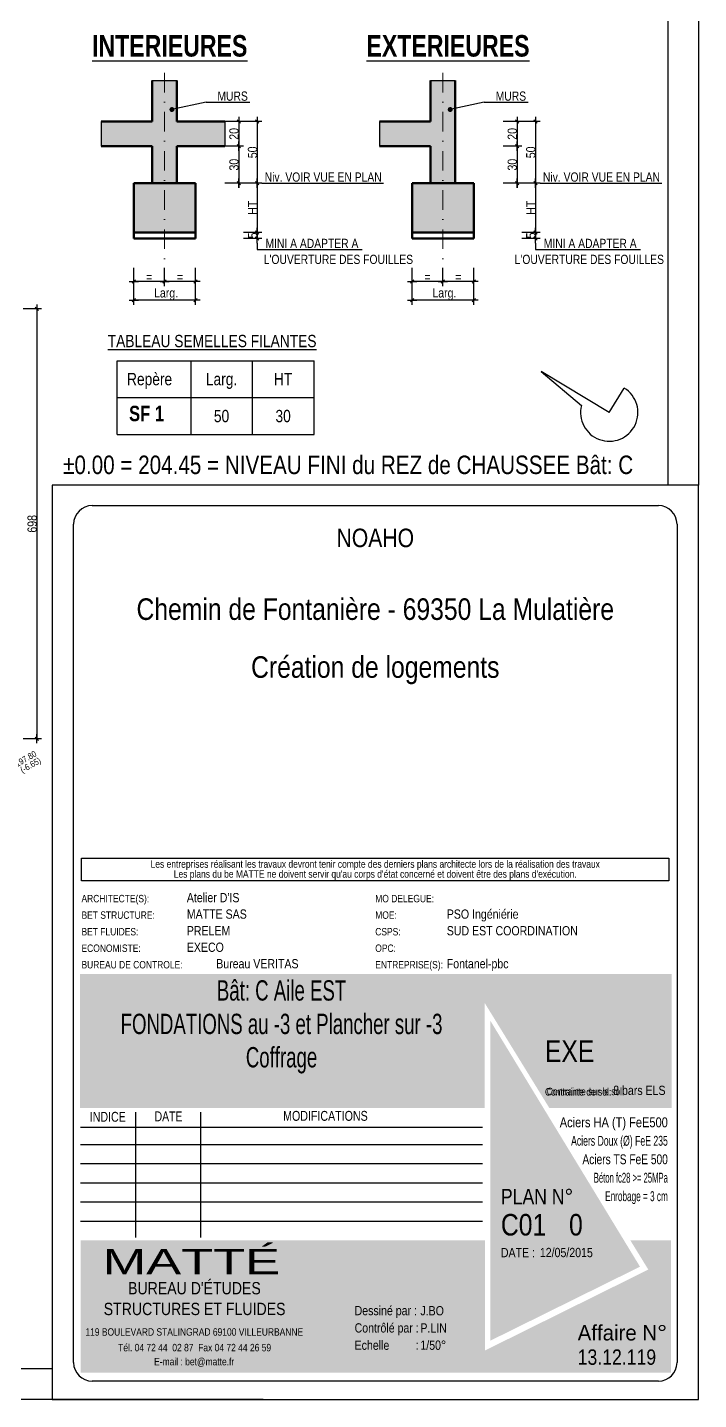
# Model space of a CAD drawing. Header units: centimetres. Extents: x 16433 to 114398, y -50094 to -12305.
# Drawn here: x 57108 to 58198, y -38073 to -35845 of the extents above; entities that cross this region are included whole.
import ezdxf
from ezdxf.enums import TextEntityAlignment as Align

# ---------------------------------------------------------------- set-up
doc = ezdxf.new("R2010")
doc.units = ezdxf.units.CM
doc.header["$LTSCALE"] = 0.5
doc.linetypes.add('TIRETPT2', pattern=[12.7, 6.35, -3.175, 0, -3.175])
doc.linetypes.add('TIRETPTX2', pattern=[50.8, 25.4, -12.7, 0, -12.7])
doc.layers.get('0').update_dxf_attribs({"linetype": 'CONTINUOUS'})
doc.layers.get('DEFPOINTS').update_dxf_attribs({"linetype": 'CONTINUOUS'})
for name, color, linetype in [('01-cartouche', 7, 'CONTINUOUS'), ('01-cartouche-cage A', 7, 'CONTINUOUS'), ('01_cote_gen', 4, 'CONTINUOUS'), ('01_poch_murs', 253, 'CONTINUOUS'), ('01_poch_poteaux', 250, 'CONTINUOUS'), ('01_texte', 230, 'CONTINUOUS'), ('AA_COTES', 2, 'CONTINUOUS')]:
    doc.layers.add(name, color=color, linetype=linetype)
doc.layers.add('01_murs_coup', color=5, linetype='CONTINUOUS', lineweight=60)
doc.layers.add('01_tram_axes', color=2, linetype='TIRETPTX2', lineweight=9)
doc.styles.add('cartouche', font='ARIALN.TTF', dxfattribs={"width": 0.01})
doc.styles.add('impact', font='impact.ttf')
doc.styles.add('MATTE_TXT', font='arial.ttf')
doc.styles.add('STYLE2', font='ARIALN.TTF')
doc.styles.add('stylemattecart', font='ARIALN.TTF')
doc.dimstyles.new('JB25', dxfattribs={"dimscale": 0.1, "dimtxt": 150, "dimasz": 15, "dimexe": 0.1, "dimexo": 0.1, "dimgap": 0.09, "dimtad": 1, "dimdec": 1, "dimlfac": 0.5, "dimdsep": 46, "dimtxsty": 'STYLE2', "dimblk1": 'BOND_G', "dimblk2": 'BOND_D', "dimsah": 1, "dimcen": 1.5, "dimdle": 0.01, "dimse1": 1, "dimse2": 1, "dimclrd": 4, "dimclre": 2, "dimclrt": 6, "dimazin": 2, "dimtfac": 2.333333, "dimtdec": 1, "dimtix": 1, "dimtmove": 2, "dimatfit": 3, "dimldrblk": 'BOND_G', "dimfxl": 1, "dimtolj": 1, "dimtzin": 0, "dimarcsym": 0})
doc.dimstyles.new('JB50', dxfattribs={"dimscale": 0.1, "dimtxt": 150, "dimasz": 15, "dimexe": 0.1, "dimexo": 0.1, "dimgap": 0.09, "dimtad": 1, "dimdec": 1, "dimdsep": 46, "dimtxsty": 'STYLE2', "dimblk1": 'BOND_G', "dimblk2": 'BOND_D', "dimsah": 1, "dimcen": 1.5, "dimdle": 0.01, "dimse1": 1, "dimse2": 1, "dimclrd": 4, "dimclre": 2, "dimclrt": 6, "dimazin": 2, "dimtfac": 2.333333, "dimtdec": 1, "dimtix": 1, "dimtmove": 2, "dimatfit": 3, "dimldrblk": 'BOND_G', "dimfxl": 1, "dimtolj": 1, "dimtzin": 0, "dimarcsym": 0})

# ---------------------------------------------------------------- blocks, each defined once
blk = doc.blocks.new('cartstruc')
at = {"layer": '01-cartouche-cage A', "linetype": 'Continuous'}
h = blk.add_hatch(color=9, dxfattribs=at)
h.dxf.hatch_style = 2
h.paths.add_polyline_path([(-43.6, 691.3), (-1004.8, 691.3), (-1004.8, 473.8), (-347.3, 473.8), (-347.3, 644.1), (-242.5, 473.8), (-43.6, 473.8)])
h.paths.add_polyline_path([(-951, 670.1), (-407.9, 670.1), (-407.9, 498.5), (-951, 498.5)], flags=24)
h.paths.add_polyline_path([(-223.9, 590.8), (-105, 590.8), (-105, 608.8), (-223.9, 608.8)], flags=24)
h.paths.add_polyline_path([(-224.7, 609.7), (-105.7, 609.7), (-105.7, 627.7), (-224.7, 627.7)], flags=24)
h.paths.add_polyline_path([(-226.3, 624.9), (-64.8, 624.9), (-64.8, 652.4), (-226.3, 652.4)], flags=24)
h.paths.add_polyline_path([(-226.3, 646.9), (-85, 646.9), (-85, 674.3), (-226.3, 674.3)], flags=24)
h = blk.add_hatch(color=1, dxfattribs=at)
h.dxf.hatch_style = 2
h.paths.add_polyline_path([(-338.4, 615.7), (-338.4, 95.5), (-95.1, 215.8)])
h.paths.add_polyline_path([(-318.9, 264.4), (-190.8, 265.4), (-191.1, 303.5), (-319.2, 302.5)], flags=24)
h.paths.add_polyline_path([(-326.5, 202.5), (-70.2, 203.9), (-70.5, 265.1), (-326.9, 263.8)], flags=9)
h = blk.add_hatch(color=8, dxfattribs=at)
h.dxf.hatch_style = 2
h.paths.add_polyline_path([(-45, 258.5), (-110.7, 258.5), (-81.6, 211.1), (-347.1, 79.6), (-347.1, 258.5), (-1003.4, 258.5), (-1003.4, 43.7), (-45, 43.7)])
h.paths.add_polyline_path([(-202.1, 89.1), (-60, 89.1), (-60, 127.9), (-202.1, 127.9)], flags=24)
h.paths.add_polyline_path([(-999.3, 201), (-637.8, 201), (-637.8, 47), (-999.3, 47)], flags=24)
h.paths.add_polyline_path([(-978.3, 193.3), (-435, 193.3), (-435, 254.8), (-978.3, 254.8)], flags=24)
h.paths.add_polyline_path([(-559.9, 135.5), (-504.8, 135.5), (-504.8, 166.4), (-559.9, 166.4)], flags=24)
h.paths.add_polyline_path([(-203.2, 50.3), (-56.6, 50.3), (-56.6, 88.6), (-203.2, 88.6)], flags=24)
h.paths.add_polyline_path([(-457.1, 55), (-402.4, 55), (-402.4, 85.9), (-457.1, 85.9)], flags=24)
h.paths.add_polyline_path([(-458.8, 92.7), (-404.1, 92.7), (-404.1, 123.6), (-458.8, 123.6)], flags=24)
h.paths.add_polyline_path([(-557.8, 55.3), (-498.9, 55.3), (-498.9, 86.2), (-557.8, 86.2)], flags=24)
h.paths.add_polyline_path([(-550.6, 93.7), (-498.3, 93.7), (-498.3, 124.6), (-550.6, 124.6)], flags=24)
h.paths.add_polyline_path([(-459.9, 172.5), (-408.3, 172.5), (-408.3, 203.4), (-459.9, 203.4)], flags=24)
h.paths.add_polyline_path([(-547.6, 175), (-500.7, 175), (-500.7, 205.9), (-547.6, 205.9)], flags=24)
h.paths.add_polyline_path([(-562.3, 213.8), (-499.3, 213.8), (-499.3, 244.7), (-562.3, 244.7)], flags=8)
h.paths.add_polyline_path([(-458.6, 213), (-411.3, 213), (-411.3, 243.9), (-458.6, 243.9)], flags=24)
h.paths.add_polyline_path([(-457.7, 133.4), (-405.4, 133.4), (-405.4, 164.4), (-457.7, 164.4)], flags=24)
for p, q in [((0, 1485), (-1050, 1485)), ((-1050, 1485), (-1050, 0)), ((0, 0), (0, 1485)), ((-1050, 0), (0, 0))]:
    blk.add_line(p, q, dxfattribs=at)
at = {"layer": '01-cartouche-cage A', "color": 7, "linetype": 'Continuous'}
for p, q in [((-985, 1452), (-65, 1452)), ((-1015, 60), (-1015, 1422)), ((-35, 1422), (-35, 292.1)), ((-35, 292.1), (-35, 60)), ((-65, 30), (-985, 30))]:
    blk.add_line(p, q, dxfattribs=at)
at = {"layer": '01-cartouche-cage A', "color": 7}
for p, q in [((-1002.2, 879.3), (-48.1, 879.3)), ((-1002.2, 842.3), (-1002.2, 879.3)), ((-48.1, 879.3), (-48.1, 842.3)), ((-48.1, 842.3), (-1002.2, 842.3))]:
    blk.add_line(p, q, dxfattribs=at)
at = {"layer": '01-cartouche-cage A', "color": 8}
for p, q in [((-914.7, 466.6), (-914.7, 263.2)), ((-809.1, 466.6), (-809.1, 263.2)), ((-1003.6, 442.3), (-351, 442.3)), ((-1003.6, 414.4), (-351, 414.4)), ((-1003.6, 383.3), (-351, 383.3)), ((-1003.6, 352.2), (-351, 352.2)), ((-1003.6, 321.1), (-351, 321.1)), ((-1003.6, 290), (-351, 290))]:
    blk.add_line(p, q, dxfattribs=at)
at = {"layer": '01-cartouche-cage A', "color": 7, "linetype": 'Continuous'}
for centre, start, end in [((-985, 1422), 90, 180), ((-65, 1422), 0, 90), ((-985, 60), 180, 270), ((-65, 60), 270, 0)]:
    blk.add_arc(centre, 30, start, end, dxfattribs=at)
at = {"layer": '01-cartouche-cage A', "color": 7, "style": 'stylemattecart'}
for s, p in [('Les entreprises réalisant les travaux devront tenir compte des derniers plans architecte lors de la réalisation des travaux', (-525.1, 869.8)), ("Les plans du be MATTE ne doivent servir qu'au corps d'état concerné et doivent être des plans d'exécution.", (-525.1, 853.7))]:
    blk.add_text(s, height=12, dxfattribs=at).set_placement(p, align=Align.MIDDLE_CENTER)
at = {"layer": '01-cartouche-cage A', "color": 8, "style": 'cartouche'}
for s, p in [('ARCHITECTE(S):', (-1002.2, 807.7)), ('MO DELEGUE:', (-525.1, 807.7)), ('BET STRUCTURE:', (-1002.2, 780.9)), ('MOE:', (-525.1, 780.9)), ('BET FLUIDES:', (-1002.2, 753.9)), ('CSPS:', (-525.1, 753.9)), ('ECONOMISTE:', (-1002.2, 727.1)), ('OPC:', (-525.1, 727.1)), ('BUREAU DE CONTROLE:', (-1002.2, 700.3)), ('ENTREPRISE(S):', (-525.1, 700.3))]:
    blk.add_text(s, height=12, dxfattribs=at).set_placement(p)
at = {"layer": '01-cartouche-cage A', "color": 7, "style": 'stylemattecart'}
for s, height, p in [('Contrainte de sol:', 12, (-249.5, 493.8)), ('Contrainte sur le sol:', 12, (-246.5, 494.4)), ('Dessiné par :', 15, (-558.6, 137)), ('119 BOULEVARD STALINGRAD 69100 VILLEURBANNE', 12, (-995.8, 103.8)), ('Contrôlé par :', 15, (-558.6, 108.9)), ('Tél. 04 72 44  02 87  Fax 04 72 44 26 59', 12, (-942.6, 78.4)), ('Echelle         :', 15, (-558.6, 80.8)), ('E-mail : bet@matte.fr', 12, (-884.2, 55.6))]:
    blk.add_text(s, height=height, dxfattribs=at).set_placement(p)
for s, height, width, p, p2 in [('MODIFICATIONS', 16, 0.943218, (-674.7, 452.8), (-537.3, 452.8)), ('INDICE', 16, 0.941138, (-988.7, 451.3), (-930.3, 451.3)), ('DATE', 16, 0.922192, (-883.4, 452), (-838.3, 452)), ('Aciers HA (T) FeE500', 16, 0.978863, (-225.4, 442.3), (-49.9, 442.3)), ('Aciers Doux (Ø) FeE 235', 16, 0.76709, (-207, 412.3), (-49.9, 412.3)), ('Aciers TS FeE 500', 16, 0.901377, (-188.6, 382.3), (-49.9, 382.3)), ('Béton fc28 >= 25MPa', 16, 0.678142, (-170.1, 352.3), (-49.9, 352.3)), ('Enrobage = 3 cm', 16, 0.726904, (-151.7, 322.3), (-49.9, 322.3)), ('Affaire N°', 25, 1.15762, (-196.3, 96), (-51.1, 96))]:
    blk.add_text(s, height=height, dxfattribs=dict(at, width=width)).set_placement(p, p2, align=Align.FIT)
at = {"layer": '01-cartouche-cage A', "color": 255, "style": 'stylemattecart'}
for s, height, p in [('PLAN N°', 25, (-321, 317.2)), ('DATE :', 15, (-321, 231.2)), ("BUREAU D'ÉTUDES", 20, (-926.6, 170.9)), ('STRUCTURES ET FLUIDES', 20, (-966.1, 137.2))]:
    blk.add_text(s, height=height, dxfattribs=at).set_placement(p)
at = {"layer": '01-cartouche-cage A', "color": 255, "style": 'stylemattecart', "width": 1.812358}
blk.add_text('MATTÉ', height=41, dxfattribs=at).set_placement((-968, 203.6), (-679.6, 203.6), align=Align.FIT)
at = {"layer": '01-cartouche-cage A', "color": 7, "style": 'stylemattecart'}
for tag, height, p in [('NOMCLIENT', 30, (-525, 1399.6)), ('ADRESSE1CLIENT', 25, (-525, 1326.7)), ('ADRESSE2CLIENT', 25, (-525, 1283.9)), ('NOMAFFAIRE1', 45, (-525.1, 1189.8)), ('NOMAFFAIRE2', 45, (-525.1, 1110.4)), ('NOMAFFAIRE3', 45, (-525.1, 1031.7)), ('ADRESSE1AFFAIRE', 20, (-525.1, 943.3)), ('ADRESSE2AFFAIRE', 20, (-525.1, 909.2)), ('INDICE-A', 15, (-959.1, 428.4)), ('DATE-A', 15, (-861.9, 428.4)), ('INDICE-B', 15, (-959.1, 400.5)), ('DATE-B', 15, (-861.9, 400.5)), ('INDICE-C', 15, (-959.1, 369.4)), ('DATE-C', 15, (-861.9, 369.4)), ('INDICE-D', 15, (-959.1, 338.3)), ('DATE-D', 15, (-861.9, 338.3)), ('INDICE-E', 15, (-959.1, 307.2)), ('DATE-E', 15, (-861.9, 307.2)), ('INDICE-F', 15, (-959.1, 276.1)), ('DATE-F', 15, (-861.9, 276.1))]:
    blk.add_attdef(tag, text='', height=height, dxfattribs=at).set_placement(p, align=Align.MIDDLE_CENTER)
for tag, height, p in [('NOMARCHI', 15, (-831.1, 803.3)), ('MODEL', 15, (-408.9, 803.3)), ('BETSTRUCTURE', 15, (-831.1, 776.5)), ('MOE', 15, (-408.9, 776.5)), ('BETFLUIDES', 15, (-831.1, 749.5)), ('CSPS', 15, (-408.9, 749.5)), ('ECONOMISTE', 15, (-831.1, 722.7)), ('OPC', 15, (-408.9, 722.7)), ('BDC', 15, (-831.1, 695.9)), ('NOMENTREPRISE', 15, (-408.9, 695.9)), ('NUMBAT', 27, (-249.5, 614.7)), ('PHASE', 35, (-249.5, 537.9)), ('CONT-SOL', 12, (-138.6, 490.2)), ('NOMDESS', 15, (-451.8, 132.3)), ('NOMING', 15, (-451.8, 104.3)), ('ECH', 15, (-451.8, 76.3)), ('NUMAFF', 25, (-196.3, 48.9))]:
    blk.add_attdef(tag, text='', height=height, dxfattribs=at).set_placement(p, align=Align.BOTTOM_LEFT)
at = {"layer": '01-cartouche-cage A', "color": 7, "style": 'stylemattecart', "width": 0.8}
for tag, p in [('TITRTEPLAN1', (-677.3, 664.6)), ('TITRTEPLAN2', (-677.3, 610.2)), ('TITRTEPLAN3', (-677.3, 556)), ('TITRTEPLAN4', (-677.3, 501.4))]:
    blk.add_attdef(tag, text='', height=33, dxfattribs=at).set_placement(p, align=Align.MIDDLE_CENTER)
at = {"layer": '01-cartouche-cage A', "color": 7, "style": 'stylemattecart'}
for tag, p in [('MODIF-A', (-802.6, 428.4)), ('MODIF-B', (-802.6, 400.5)), ('MODIF-C', (-802.6, 369.4)), ('MODIF-D', (-802.6, 338.3)), ('MODIF-E', (-802.6, 307.2)), ('MODIF-F', (-802.6, 276.1))]:
    blk.add_attdef(tag, text='', height=15, dxfattribs=at).set_placement(p, align=Align.MIDDLE_LEFT)
at = {"layer": '01-cartouche-cage A', "color": 255, "style": 'stylemattecart'}
for tag, height, p in [('N°P', 35, (-321, 256)), ('IP', 35, (-210.3, 256)), ('DATEPLAN', 15, (-257.7, 226.8))]:
    blk.add_attdef(tag, text='', height=height, dxfattribs=at).set_placement(p, align=Align.BOTTOM_LEFT)
blk = doc.blocks.new('BOND_G')
at = {"layer": 'AA_COTES', "color": 0}
for p, q in [((0, -5), (0, 15)), ((5, 0), (-5, 0)), ((1.8, 1.8), (-1.8, -1.8))]:
    blk.add_line(p, q, dxfattribs=at)
blk = doc.blocks.new('BOND_D')
at = {"layer": 'AA_COTES', "color": 0}
for p, q in [((5, 0), (-5, 0)), ((-1.8, -1.8), (1.8, 1.8)), ((0, 5), (0, -15))]:
    blk.add_line(p, q, dxfattribs=at)
blk = doc.blocks.new('*D3239')
at = {"layer": '01_cote_gen', "color": 4, "lineweight": -2, "transparency": 16777216}
blk.add_line((57123.3, -36303.3), (57123.3, -36998.3), dxfattribs=at)
at = {"layer": 'DEFPOINTS', "color": 0}
for p in [(56885.2, -36301.8), (57100.8, -36999.8), (57123.3, -36999.8)]:
    blk.add_point(p, dxfattribs=at)
at = {"layer": '01_cote_gen', "color": 4, "lineweight": -2, "transparency": 16777216, "xscale": 1.5, "yscale": 1.5, "zscale": 1.5}
for name, p, rotation in [('BOND_G', (57123.3, -36301.8), 90), ('BOND_D', (57123.3, -36999.8), 270)]:
    blk.add_blockref(name, p, dxfattribs=dict(at, rotation=rotation))
at = {"layer": '01_cote_gen', "color": 6, "transparency": 16777216, "insert": (57115.7, -36650.8), "char_height": 15, "attachment_point": 5, "rotation": 90, "style": 'STYLE2'}
blk.add_mtext('\\A1;698', dxfattribs=at)
blk = doc.blocks.new('*D3496')
at = {"layer": '01_poch_poteaux', "color": 4, "lineweight": -2, "transparency": 16777216}
blk.add_line((57379.3, -36257.3), (57332.3, -36257.3), dxfattribs=at)
at = {"layer": 'DEFPOINTS', "color": 0}
for p in [(57380.8, -36187.4), (57330.8, -36199.3), (57330.8, -36257.3)]:
    blk.add_point(p, dxfattribs=at)
at = {"layer": '01_poch_poteaux', "color": 4, "lineweight": -2, "transparency": 16777216, "xscale": 1.5, "yscale": 1.5, "zscale": 1.5, "rotation": 180}
blk.add_blockref('BOND_D', (57330.8, -36257.3), dxfattribs=at)
at = {"layer": '01_poch_poteaux', "color": 4, "lineweight": -2, "transparency": 16777216, "xscale": 1.5, "yscale": 1.5, "zscale": 1.5}
blk.add_blockref('BOND_G', (57380.8, -36257.3), dxfattribs=at)
at = {"layer": '01_poch_poteaux', "color": 6, "transparency": 16777216, "insert": (57355.8, -36249.8), "char_height": 15, "attachment_point": 5, "style": 'STYLE2'}
blk.add_mtext('\\A1;=', dxfattribs=at)
blk = doc.blocks.new('*D3497')
at = {"layer": '01_poch_poteaux', "color": 4, "lineweight": -2, "transparency": 16777216}
blk.add_line((57329.3, -36257.3), (57282.3, -36257.3), dxfattribs=at)
at = {"layer": 'DEFPOINTS', "color": 0}
for p in [(57330.8, -36187.4), (57280.8, -36199.3), (57280.8, -36257.3)]:
    blk.add_point(p, dxfattribs=at)
at = {"layer": '01_poch_poteaux', "color": 4, "lineweight": -2, "transparency": 16777216, "xscale": 1.5, "yscale": 1.5, "zscale": 1.5, "rotation": 180}
blk.add_blockref('BOND_D', (57280.8, -36257.3), dxfattribs=at)
at = {"layer": '01_poch_poteaux', "color": 4, "lineweight": -2, "transparency": 16777216, "xscale": 1.5, "yscale": 1.5, "zscale": 1.5}
blk.add_blockref('BOND_G', (57330.8, -36257.3), dxfattribs=at)
at = {"layer": '01_poch_poteaux', "color": 6, "transparency": 16777216, "insert": (57305.8, -36249.8), "char_height": 15, "attachment_point": 5, "style": 'STYLE2'}
blk.add_mtext('\\A1;=', dxfattribs=at)
blk = doc.blocks.new('*D3499')
at = {"layer": '01_cote_gen', "color": 4, "lineweight": -2, "transparency": 16777216}
blk.add_line((57451.2, -36038.9), (57451.2, -36095.9), dxfattribs=at)
at = {"layer": 'DEFPOINTS', "color": 0}
for p in [(57428.7, -36037.4), (57380.8, -36097.4), (57451.2, -36097.4)]:
    blk.add_point(p, dxfattribs=at)
at = {"layer": '01_cote_gen', "color": 4, "lineweight": -2, "transparency": 16777216, "xscale": 1.5, "yscale": 1.5, "zscale": 1.5}
for name, p, rotation in [('BOND_G', (57451.2, -36037.4), 90), ('BOND_D', (57451.2, -36097.4), 270)]:
    blk.add_blockref(name, p, dxfattribs=dict(at, rotation=rotation))
at = {"layer": '01_cote_gen', "color": 6, "transparency": 16777216, "insert": (57443.5, -36067.4), "char_height": 15, "attachment_point": 5, "rotation": 90, "style": 'STYLE2'}
blk.add_mtext('\\A1;30', dxfattribs=at)
blk = doc.blocks.new('*D3498')
at = {"layer": '01_cote_gen', "color": 4, "lineweight": -2, "transparency": 16777216}
blk.add_line((57451.2, -35998.9), (57451.2, -36035.9), dxfattribs=at)
at = {"layer": 'DEFPOINTS', "color": 0}
for p in [(57428.7, -35997.4), (57428.7, -36037.4), (57451.2, -36037.4)]:
    blk.add_point(p, dxfattribs=at)
at = {"layer": '01_cote_gen', "color": 4, "lineweight": -2, "transparency": 16777216, "xscale": 1.5, "yscale": 1.5, "zscale": 1.5}
for name, p, rotation in [('BOND_G', (57451.2, -35997.4), 90), ('BOND_D', (57451.2, -36037.4), 270)]:
    blk.add_blockref(name, p, dxfattribs=dict(at, rotation=rotation))
at = {"layer": '01_cote_gen', "color": 6, "transparency": 16777216, "insert": (57443.5, -36017.4), "char_height": 15, "attachment_point": 5, "rotation": 90, "style": 'STYLE2'}
blk.add_mtext('\\A1;20', dxfattribs=at)
blk = doc.blocks.new('*D3500')
at = {"layer": '01_cote_gen', "color": 4, "lineweight": -2, "transparency": 16777216}
blk.add_line((57379.3, -36287.7), (57282.3, -36287.7), dxfattribs=at)
at = {"layer": 'DEFPOINTS', "color": 0}
for p in [(57280.8, -36264.8), (57380.8, -36264.8), (57280.8, -36287.7)]:
    blk.add_point(p, dxfattribs=at)
at = {"layer": '01_cote_gen', "color": 4, "lineweight": -2, "transparency": 16777216, "xscale": 1.5, "yscale": 1.5, "zscale": 1.5, "rotation": 180}
blk.add_blockref('BOND_D', (57280.8, -36287.7), dxfattribs=at)
at = {"layer": '01_cote_gen', "color": 4, "lineweight": -2, "transparency": 16777216, "xscale": 1.5, "yscale": 1.5, "zscale": 1.5}
blk.add_blockref('BOND_G', (57380.8, -36287.7), dxfattribs=at)
at = {"layer": '01_cote_gen', "color": 6, "transparency": 16777216, "insert": (57330.8, -36277.9), "char_height": 15, "attachment_point": 5, "style": 'STYLE2'}
blk.add_mtext('\\A1; Larg.', dxfattribs=at)
blk = doc.blocks.new('*D3501')
at = {"layer": '01_cote_gen', "color": 4, "lineweight": -2, "transparency": 16777216}
blk.add_line((57481.3, -36178.9), (57481.3, -36185.9), dxfattribs=at)
at = {"layer": 'DEFPOINTS', "color": 0}
for p in [(57440.9, -36177.4), (57440.9, -36187.4), (57481.3, -36187.4)]:
    blk.add_point(p, dxfattribs=at)
at = {"layer": '01_cote_gen', "color": 4, "lineweight": -2, "transparency": 16777216, "xscale": 1.5, "yscale": 1.5, "zscale": 1.5}
for name, p, rotation in [('BOND_G', (57481.3, -36177.4), 90), ('BOND_D', (57481.3, -36187.4), 270)]:
    blk.add_blockref(name, p, dxfattribs=dict(at, rotation=rotation))
at = {"layer": '01_cote_gen', "color": 6, "transparency": 16777216, "insert": (57473.7, -36182.4), "char_height": 15, "attachment_point": 5, "rotation": 90, "style": 'STYLE2'}
blk.add_mtext('\\A1;5', dxfattribs=at)
blk = doc.blocks.new('*D3502')
at = {"layer": '01_cote_gen', "color": 4, "lineweight": -2, "transparency": 16777216}
blk.add_line((57481.3, -36098.9), (57481.3, -36175.9), dxfattribs=at)
at = {"layer": 'DEFPOINTS', "color": 0}
for p in [(57458.8, -36097.4), (57458.8, -36177.4), (57481.3, -36177.4)]:
    blk.add_point(p, dxfattribs=at)
at = {"layer": '01_cote_gen', "color": 4, "lineweight": -2, "transparency": 16777216, "xscale": 1.5, "yscale": 1.5, "zscale": 1.5}
for name, p, rotation in [('BOND_G', (57481.3, -36097.4), 90), ('BOND_D', (57481.3, -36177.4), 270)]:
    blk.add_blockref(name, p, dxfattribs=dict(at, rotation=rotation))
at = {"layer": '01_cote_gen', "color": 6, "transparency": 16777216, "insert": (57473.8, -36137.4), "char_height": 15, "attachment_point": 5, "rotation": 90, "style": 'STYLE2'}
blk.add_mtext('\\A1;HT', dxfattribs=at)
blk = doc.blocks.new('*D3503')
at = {"layer": '01_cote_gen', "color": 4, "lineweight": -2, "transparency": 16777216}
blk.add_line((57481.3, -35998.9), (57481.3, -36095.9), dxfattribs=at)
at = {"layer": 'DEFPOINTS', "color": 0}
for p in [(57458.7, -35997.4), (57458.8, -36097.4), (57481.3, -36097.4)]:
    blk.add_point(p, dxfattribs=at)
at = {"layer": '01_cote_gen', "color": 4, "lineweight": -2, "transparency": 16777216, "xscale": 1.5, "yscale": 1.5, "zscale": 1.5}
for name, p, rotation in [('BOND_G', (57481.3, -35997.4), 90), ('BOND_D', (57481.3, -36097.4), 270)]:
    blk.add_blockref(name, p, dxfattribs=dict(at, rotation=rotation))
at = {"layer": '01_cote_gen', "color": 6, "transparency": 16777216, "insert": (57473.6, -36047.4), "char_height": 15, "attachment_point": 5, "rotation": 90, "style": 'STYLE2'}
blk.add_mtext('\\A1;50', dxfattribs=at)
blk = doc.blocks.new('*D3509')
at = {"layer": '01_poch_poteaux', "color": 4, "lineweight": -2, "transparency": 16777216}
blk.add_line((57831.3, -36257.3), (57784.3, -36257.3), dxfattribs=at)
at = {"layer": 'DEFPOINTS', "color": 0}
for p in [(57832.8, -36187.4), (57782.8, -36199.3), (57782.8, -36257.3)]:
    blk.add_point(p, dxfattribs=at)
at = {"layer": '01_poch_poteaux', "color": 4, "lineweight": -2, "transparency": 16777216, "xscale": 1.5, "yscale": 1.5, "zscale": 1.5, "rotation": 180}
blk.add_blockref('BOND_D', (57782.8, -36257.3), dxfattribs=at)
at = {"layer": '01_poch_poteaux', "color": 4, "lineweight": -2, "transparency": 16777216, "xscale": 1.5, "yscale": 1.5, "zscale": 1.5}
blk.add_blockref('BOND_G', (57832.8, -36257.3), dxfattribs=at)
at = {"layer": '01_poch_poteaux', "color": 6, "transparency": 16777216, "insert": (57807.8, -36249.8), "char_height": 15, "attachment_point": 5, "style": 'STYLE2'}
blk.add_mtext('\\A1;=', dxfattribs=at)
blk = doc.blocks.new('*D3510')
at = {"layer": '01_poch_poteaux', "color": 4, "lineweight": -2, "transparency": 16777216}
blk.add_line((57781.3, -36257.3), (57734.3, -36257.3), dxfattribs=at)
at = {"layer": 'DEFPOINTS', "color": 0}
for p in [(57782.8, -36187.4), (57732.8, -36199.3), (57732.8, -36257.3)]:
    blk.add_point(p, dxfattribs=at)
at = {"layer": '01_poch_poteaux', "color": 4, "lineweight": -2, "transparency": 16777216, "xscale": 1.5, "yscale": 1.5, "zscale": 1.5, "rotation": 180}
blk.add_blockref('BOND_D', (57732.8, -36257.3), dxfattribs=at)
at = {"layer": '01_poch_poteaux', "color": 4, "lineweight": -2, "transparency": 16777216, "xscale": 1.5, "yscale": 1.5, "zscale": 1.5}
blk.add_blockref('BOND_G', (57782.8, -36257.3), dxfattribs=at)
at = {"layer": '01_poch_poteaux', "color": 6, "transparency": 16777216, "insert": (57757.8, -36249.8), "char_height": 15, "attachment_point": 5, "style": 'STYLE2'}
blk.add_mtext('\\A1;=', dxfattribs=at)
blk = doc.blocks.new('*D3504')
at = {"layer": '01_cote_gen', "color": 4, "lineweight": -2, "transparency": 16777216}
blk.add_line((57903.2, -36038.9), (57903.2, -36095.9), dxfattribs=at)
at = {"layer": 'DEFPOINTS', "color": 0}
for p in [(57880.7, -36037.4), (57832.8, -36097.4), (57903.2, -36097.4)]:
    blk.add_point(p, dxfattribs=at)
at = {"layer": '01_cote_gen', "color": 4, "lineweight": -2, "transparency": 16777216, "xscale": 1.5, "yscale": 1.5, "zscale": 1.5}
for name, p, rotation in [('BOND_G', (57903.2, -36037.4), 90), ('BOND_D', (57903.2, -36097.4), 270)]:
    blk.add_blockref(name, p, dxfattribs=dict(at, rotation=rotation))
at = {"layer": '01_cote_gen', "color": 6, "transparency": 16777216, "insert": (57895.5, -36067.4), "char_height": 15, "attachment_point": 5, "rotation": 90, "style": 'STYLE2'}
blk.add_mtext('\\A1;30', dxfattribs=at)
blk = doc.blocks.new('*D3505')
at = {"layer": '01_cote_gen', "color": 4, "lineweight": -2, "transparency": 16777216}
blk.add_line((57903.2, -35998.9), (57903.2, -36035.9), dxfattribs=at)
at = {"layer": 'DEFPOINTS', "color": 0}
for p in [(57880.7, -35997.4), (57880.7, -36037.4), (57903.2, -36037.4)]:
    blk.add_point(p, dxfattribs=at)
at = {"layer": '01_cote_gen', "color": 4, "lineweight": -2, "transparency": 16777216, "xscale": 1.5, "yscale": 1.5, "zscale": 1.5}
for name, p, rotation in [('BOND_G', (57903.2, -35997.4), 90), ('BOND_D', (57903.2, -36037.4), 270)]:
    blk.add_blockref(name, p, dxfattribs=dict(at, rotation=rotation))
at = {"layer": '01_cote_gen', "color": 6, "transparency": 16777216, "insert": (57895.5, -36017.4), "char_height": 15, "attachment_point": 5, "rotation": 90, "style": 'STYLE2'}
blk.add_mtext('\\A1;20', dxfattribs=at)
blk = doc.blocks.new('*D3506')
at = {"layer": '01_cote_gen', "color": 4, "lineweight": -2, "transparency": 16777216}
blk.add_line((57831.3, -36287.7), (57734.3, -36287.7), dxfattribs=at)
at = {"layer": 'DEFPOINTS', "color": 0}
for p in [(57732.8, -36264.8), (57832.8, -36264.8), (57732.8, -36287.7)]:
    blk.add_point(p, dxfattribs=at)
at = {"layer": '01_cote_gen', "color": 4, "lineweight": -2, "transparency": 16777216, "xscale": 1.5, "yscale": 1.5, "zscale": 1.5, "rotation": 180}
blk.add_blockref('BOND_D', (57732.8, -36287.7), dxfattribs=at)
at = {"layer": '01_cote_gen', "color": 4, "lineweight": -2, "transparency": 16777216, "xscale": 1.5, "yscale": 1.5, "zscale": 1.5}
blk.add_blockref('BOND_G', (57832.8, -36287.7), dxfattribs=at)
at = {"layer": '01_cote_gen', "color": 6, "transparency": 16777216, "insert": (57782.8, -36277.9), "char_height": 15, "attachment_point": 5, "style": 'STYLE2'}
blk.add_mtext('\\A1; Larg.', dxfattribs=at)
blk = doc.blocks.new('*D3507')
at = {"layer": '01_cote_gen', "color": 4, "lineweight": -2, "transparency": 16777216}
blk.add_line((57933.3, -36178.9), (57933.3, -36185.9), dxfattribs=at)
at = {"layer": 'DEFPOINTS', "color": 0}
for p in [(57892.9, -36177.4), (57892.9, -36187.4), (57933.3, -36187.4)]:
    blk.add_point(p, dxfattribs=at)
at = {"layer": '01_cote_gen', "color": 4, "lineweight": -2, "transparency": 16777216, "xscale": 1.5, "yscale": 1.5, "zscale": 1.5}
for name, p, rotation in [('BOND_G', (57933.3, -36177.4), 90), ('BOND_D', (57933.3, -36187.4), 270)]:
    blk.add_blockref(name, p, dxfattribs=dict(at, rotation=rotation))
at = {"layer": '01_cote_gen', "color": 6, "transparency": 16777216, "insert": (57925.6, -36182.4), "char_height": 15, "attachment_point": 5, "rotation": 90, "style": 'STYLE2'}
blk.add_mtext('\\A1;5', dxfattribs=at)
blk = doc.blocks.new('*D3508')
at = {"layer": '01_cote_gen', "color": 4, "lineweight": -2, "transparency": 16777216}
blk.add_line((57933.3, -36098.9), (57933.3, -36175.9), dxfattribs=at)
at = {"layer": 'DEFPOINTS', "color": 0}
for p in [(57910.8, -36097.4), (57910.8, -36177.4), (57933.3, -36177.4)]:
    blk.add_point(p, dxfattribs=at)
at = {"layer": '01_cote_gen', "color": 4, "lineweight": -2, "transparency": 16777216, "xscale": 1.5, "yscale": 1.5, "zscale": 1.5}
for name, p, rotation in [('BOND_G', (57933.3, -36097.4), 90), ('BOND_D', (57933.3, -36177.4), 270)]:
    blk.add_blockref(name, p, dxfattribs=dict(at, rotation=rotation))
at = {"layer": '01_cote_gen', "color": 6, "transparency": 16777216, "insert": (57925.8, -36137.4), "char_height": 15, "attachment_point": 5, "rotation": 90, "style": 'STYLE2'}
blk.add_mtext('\\A1;HT', dxfattribs=at)
blk = doc.blocks.new('*D3511')
at = {"layer": '01_cote_gen', "color": 4, "lineweight": -2, "transparency": 16777216}
blk.add_line((57933.3, -35998.9), (57933.3, -36095.9), dxfattribs=at)
at = {"layer": 'DEFPOINTS', "color": 0}
for p in [(57910.7, -35997.4), (57910.8, -36097.4), (57933.3, -36097.4)]:
    blk.add_point(p, dxfattribs=at)
at = {"layer": '01_cote_gen', "color": 4, "lineweight": -2, "transparency": 16777216, "xscale": 1.5, "yscale": 1.5, "zscale": 1.5}
for name, p, rotation in [('BOND_G', (57933.3, -35997.4), 90), ('BOND_D', (57933.3, -36097.4), 270)]:
    blk.add_blockref(name, p, dxfattribs=dict(at, rotation=rotation))
at = {"layer": '01_cote_gen', "color": 6, "transparency": 16777216, "insert": (57925.6, -36047.4), "char_height": 15, "attachment_point": 5, "rotation": 90, "style": 'STYLE2'}
blk.add_mtext('\\A1;50', dxfattribs=at)

msp = doc.modelspace()

# ---------------------------------------------------------------- hatches: boundary and pattern name
at = {"layer": '01_poch_murs', "ltscale": 2}
h = msp.add_hatch(color=256, dxfattribs=at)
h.dxf.hatch_style = 1
h.paths.add_polyline_path([(57428.714, -35997.387), (57350.807, -35997.387), (57350.807, -35976.071), (57344.616, -35977.425, -1.11382976), (57340.662, -35977.852, -0.89780327), (57344.616, -35977.425), (57350.807, -35976.071), (57350.807, -35930.796), (57330.807, -35930.796), (57330.807, -36097.384), (57350.807, -36097.384), (57350.807, -36037.387), (57428.714, -36037.387)])
h.paths.add_polyline_path([(57330.807, -35930.796), (57310.807, -35930.796), (57310.807, -35997.386), (57228.013, -35997.386), (57228.013, -36037.386), (57310.807, -36037.386), (57310.807, -36097.384), (57330.807, -36097.384)])
h.paths.add_polyline_path([(57330.807, -36097.384), (57280.807, -36097.384), (57280.807, -36177.384), (57330.807, -36177.384)])
h.paths.add_polyline_path([(57380.807, -36097.384), (57330.807, -36097.384), (57330.807, -36177.384), (57380.807, -36177.384)])
h = msp.add_hatch(color=256, dxfattribs=at)
h.dxf.hatch_style = 1
h.paths.add_polyline_path([(57782.774, -35930.796), (57762.774, -35930.796), (57762.774, -35997.386), (57679.98, -35997.386), (57679.98, -36037.386), (57762.774, -36037.386), (57762.774, -36097.384), (57782.774, -36097.384)])
h.paths.add_polyline_path([(57802.774, -35976.071), (57796.583, -35977.425, -1.11382976), (57792.629, -35977.852, -0.89780327), (57796.583, -35977.425), (57802.774, -35976.071), (57802.774, -35930.796), (57782.774, -35930.796), (57782.774, -36097.384), (57802.774, -36097.384)])
h.paths.add_polyline_path([(57832.774, -36097.384), (57782.774, -36097.384), (57782.774, -36177.384), (57832.774, -36177.384)])
h.paths.add_polyline_path([(57782.774, -36097.384), (57732.774, -36097.384), (57732.774, -36177.384), (57782.774, -36177.384)])

# ---------------------------------------------------------------- linework, layer by layer
msp.add_line((58197.974, -33873.211), (58197.974, -36588.211))
at = {"layer": '01_cote_gen'}
msp.add_line((57490.607, -38073.211), (52257.974, -38073.211), dxfattribs=at)
at = {"layer": '01_murs_coup', "linetype": 'Continuous', "lineweight": 50}
for p, q in [((57310.807, -35997.386), (57310.807, -35930.796)), ((57350.807, -35997.387), (57350.807, -35930.796)), ((57762.774, -35997.386), (57762.774, -35930.796)), ((57802.774, -36097.384), (57802.774, -35930.796)), ((57228.013, -35997.386), (57310.807, -35997.386)), ((57350.807, -35997.387), (57428.714, -35997.387)), ((57679.98, -35997.386), (57762.774, -35997.386)), ((57228.013, -36037.386), (57310.807, -36037.386)), ((57310.807, -36097.384), (57310.807, -36037.386)), ((57350.807, -36097.384), (57350.807, -36037.387)), ((57350.807, -36037.387), (57428.714, -36037.387)), ((57679.98, -36037.386), (57762.774, -36037.386)), ((57762.774, -36097.384), (57762.774, -36037.386)), ((57380.807, -36097.384), (57280.807, -36097.384)), ((57280.807, -36097.384), (57280.807, -36187.384)), ((57380.807, -36187.384), (57380.807, -36097.384)), ((57832.774, -36097.384), (57732.774, -36097.384)), ((57732.774, -36097.384), (57732.774, -36187.384)), ((57832.774, -36187.384), (57832.774, -36097.384)), ((57380.807, -36177.384), (57280.807, -36177.384)), ((57380.807, -36187.384), (57280.807, -36187.384)), ((57832.774, -36177.384), (57732.774, -36177.384)), ((57832.774, -36187.384), (57732.774, -36187.384))]:
    msp.add_line(p, q, dxfattribs=at)
at = {"layer": '01_poch_murs', "ltscale": 2}
for p, q in [((57310.807, -35930.796), (57350.807, -35930.796)), ((57762.774, -35930.796), (57802.774, -35930.796)), ((57228.013, -35997.386), (57228.013, -36037.386)), ((57428.714, -35997.387), (57428.714, -36037.387)), ((57679.98, -35997.386), (57679.98, -36037.386))]:
    msp.add_line(p, q, dxfattribs=at)
at = {"layer": '01_texte'}
for p, q in [((58147.974, -33923.211), (58147.974, -36588.211)), ((57398.005, -35965.755), (57342.662, -35977.852)), ((57398.005, -35965.755), (57469.196, -35965.755)), ((57849.972, -35965.755), (57794.629, -35977.852)), ((57849.972, -35965.755), (57921.163, -35965.755)), ((57488.81, -36097.384), (57686.54, -36097.384)), ((57940.777, -36097.384), (58138.507, -36097.384)), ((57481.31, -36194.884), (57481.31, -36205.181)), ((57481.31, -36205.181), (57651.803, -36205.181)), ((57933.277, -36194.884), (57933.277, -36205.181)), ((57933.277, -36205.181), (58103.77, -36205.181)), ((57253.739, -36385.773), (57373.739, -36385.773)), ((57253.739, -36445.773), (57253.739, -36385.773)), ((57373.739, -36385.773), (57473.739, -36385.773)), ((57373.739, -36445.773), (57373.739, -36385.773)), ((57473.739, -36445.773), (57473.739, -36385.773)), ((57473.739, -36385.773), (57573.739, -36385.773)), ((57473.739, -36445.773), (57473.739, -36385.773)), ((57573.739, -36445.773), (57573.739, -36385.773)), ((58052.941, -36470.115), (57942.623, -36403.251)), ((57942.623, -36403.251), (58007.894, -36458.398)), ((58052.941, -36470.115), (58077.067, -36430.309)), ((57253.739, -36445.773), (57373.739, -36445.773)), ((57253.739, -36505.773), (57253.739, -36445.773)), ((57373.739, -36505.773), (57373.739, -36445.773)), ((57373.739, -36445.773), (57473.739, -36445.773)), ((57473.739, -36445.773), (57573.739, -36445.773)), ((57473.739, -36505.773), (57473.739, -36445.773)), ((57473.739, -36505.773), (57473.739, -36445.773)), ((57573.739, -36505.773), (57573.739, -36445.773)), ((57253.739, -36505.773), (57373.739, -36505.773)), ((57373.739, -36505.773), (57473.739, -36505.773)), ((57473.739, -36505.773), (57573.739, -36505.773)), ((57147.974, -38023.211), (52307.974, -38023.211))]:
    msp.add_line(p, q, dxfattribs=at)
at = {"layer": '01_texte', "const_width": 4}
for points in [[(57340.662, -35977.852, 1), (57344.662, -35977.852, 1)], [(57792.629, -35977.852, 1), (57796.629, -35977.852, 1)]]:
    msp.add_lwpolyline(points, format="xyb", close=True, dxfattribs=at)
at = {"layer": '01_texte'}
msp.add_arc((58052.941, -36470.115), 46.546, 165.420864, 58.779823, dxfattribs=at)
at = {"layer": '01_tram_axes', "linetype": 'TIRETPT2', "ltscale": 10}
for p, q in [((57330.807, -35918.209), (57330.807, -36264.847)), ((57782.774, -35918.209), (57782.774, -36264.847))]:
    msp.add_line(p, q, dxfattribs=at)

# ---------------------------------------------------------------- block references
at = {"layer": '01-cartouche'}
ref = msp.add_blockref('cartstruc', (58197.974, -38073.211), dxfattribs=at)
ref.add_attrib('NOMCLIENT', 'NOAHO', dxfattribs={"color": 7, "height": 30, "style": 'stylemattecart'}).set_placement((57672.964, -36673.595), align=Align.MIDDLE_CENTER)
ref.add_attrib('ADRESSE2CLIENT', 'Chemin de Fontanière - 69350 La Mulatière', dxfattribs={"layer": '01-cartouche-cage A', "color": 7, "height": 35, "style": 'stylemattecart'}).set_placement((57672.941, -36789.352), align=Align.MIDDLE_CENTER)
ref.add_attrib('NOMAFFAIRE1', 'Création de logements', dxfattribs={"layer": '01-cartouche-cage A', "color": 7, "height": 35, "style": 'stylemattecart'}).set_placement((57672.923, -36883.369), align=Align.MIDDLE_CENTER)
ref.add_attrib('NOMARCHI', "Atelier D'IS", dxfattribs={"layer": '01-cartouche-cage A', "color": 7, "height": 15, "style": 'stylemattecart'}).set_placement((57366.846, -37269.905), align=Align.BOTTOM_LEFT)
ref.add_attrib('BETSTRUCTURE', 'MATTE SAS', dxfattribs={"layer": '01-cartouche-cage A', "color": 7, "height": 15, "style": 'stylemattecart'}).set_placement((57366.846, -37296.677), align=Align.BOTTOM_LEFT)
ref.add_attrib('BETFLUIDES', 'PRELEM', dxfattribs={"layer": '01-cartouche-cage A', "color": 7, "height": 15, "style": 'stylemattecart'}).set_placement((57366.846, -37323.735), align=Align.BOTTOM_LEFT)
ref.add_attrib('ECONOMISTE', 'EXECO', dxfattribs={"layer": '01-cartouche-cage A', "color": 7, "height": 15, "style": 'stylemattecart'}).set_placement((57366.846, -37350.507), align=Align.BOTTOM_LEFT)
ref.add_attrib('BDC', '          Bureau VERITAS', dxfattribs={"layer": '01-cartouche-cage A', "color": 7, "height": 15, "style": 'stylemattecart'}).set_placement((57366.846, -37377.283), align=Align.BOTTOM_LEFT)
ref.add_attrib('MOE', 'PSO Ingéniérie', dxfattribs={"layer": '01-cartouche-cage A', "color": 7, "height": 15, "style": 'stylemattecart'}).set_placement((57789.038, -37296.677), align=Align.BOTTOM_LEFT)
ref.add_attrib('CSPS', 'SUD EST COORDINATION', dxfattribs={"layer": '01-cartouche-cage A', "color": 7, "height": 15, "style": 'stylemattecart'}).set_placement((57789.038, -37323.735), align=Align.BOTTOM_LEFT)
ref.add_attrib('NOMENTREPRISE', 'Fontanel-pbc', dxfattribs={"layer": '01-cartouche-cage A', "color": 7, "height": 15, "style": 'stylemattecart'}).set_placement((57789.038, -37377.283), align=Align.BOTTOM_LEFT)
ref.add_attrib('TITRTEPLAN1', 'Bât: C Aile EST', dxfattribs={"layer": '01-cartouche-cage A', "color": 7, "height": 33, "style": 'stylemattecart', "width": 0.8}).set_placement((57520.693, -37408.659), align=Align.MIDDLE_CENTER)
ref.add_attrib('TITRTEPLAN2', 'FONDATIONS au -3 et Plancher sur -3', dxfattribs={"layer": '01-cartouche-cage A', "color": 7, "height": 33, "style": 'stylemattecart', "width": 0.8}).set_placement((57520.693, -37463.05), align=Align.MIDDLE_CENTER)
ref.add_attrib('TITRTEPLAN3', 'Coffrage', dxfattribs={"layer": '01-cartouche-cage A', "color": 7, "height": 33, "style": 'stylemattecart', "width": 0.8}).set_placement((57520.693, -37517.209), align=Align.MIDDLE_CENTER)
ref.add_attrib('PHASE', 'EXE', dxfattribs={"layer": '01-cartouche-cage A', "color": 7, "height": 35, "style": 'stylemattecart'}).set_placement((57948.439, -37535.275), align=Align.BOTTOM_LEFT)
ref.add_attrib('CONT-SOL', '8 bars ELS', dxfattribs={"layer": '01-cartouche-cage A', "color": 7, "height": 15, "style": 'stylemattecart'}).set_placement((58059.358, -37582.98), align=Align.BOTTOM_LEFT)
ref.add_attrib('N°P', 'C01', dxfattribs={"layer": '01-cartouche-cage A', "color": 255, "height": 35, "style": 'stylemattecart'}).set_placement((57877.014, -37817.256), align=Align.BOTTOM_LEFT)
ref.add_attrib('IP', '0', dxfattribs={"layer": '01-cartouche-cage A', "color": 255, "height": 35, "style": 'stylemattecart'}).set_placement((57987.639, -37817.256), align=Align.BOTTOM_LEFT)
ref.add_attrib('DATEPLAN', '12/05/2015', dxfattribs={"layer": '01-cartouche-cage A', "color": 255, "height": 15, "style": 'stylemattecart'}).set_placement((57940.253, -37846.379), align=Align.BOTTOM_LEFT)
ref.add_attrib('NOMDESS', 'J.BO', dxfattribs={"layer": '01-cartouche-cage A', "color": 7, "height": 15, "style": 'stylemattecart'}).set_placement((57746.18, -37940.911), align=Align.BOTTOM_LEFT)
ref.add_attrib('NOMING', 'P.LIN', dxfattribs={"layer": '01-cartouche-cage A', "color": 7, "height": 15, "style": 'stylemattecart'}).set_placement((57746.18, -37968.951), align=Align.BOTTOM_LEFT)
ref.add_attrib('ECH', '1/50° ', dxfattribs={"layer": '01-cartouche-cage A', "color": 7, "height": 15, "style": 'stylemattecart'}).set_placement((57746.18, -37996.868), align=Align.BOTTOM_LEFT)
ref.add_attrib('NUMAFF', '13.12.119', dxfattribs={"layer": '01-cartouche-cage A', "color": 7, "height": 25, "style": 'stylemattecart'}).set_placement((58001.649, -38024.304), align=Align.BOTTOM_LEFT)
at = {"layer": '01_cote_gen', "color": 4, "xscale": 1.5, "yscale": 1.5, "zscale": 1.5}
for name, p, rotation in [('BOND_G', (57451.214, -36097.384), 90), ('BOND_G', (57903.181, -36097.384), 90), ('BOND_D', (57481.31, -36177.384), 270), ('BOND_D', (57933.277, -36177.384), 270)]:
    msp.add_blockref(name, p, dxfattribs=dict(at, rotation=rotation))

# ---------------------------------------------------------------- texts
at = {"layer": '01_texte', "style": 'impact'}
for s, height, p in [('%%UINTERIEURES', 35, (57339.063, -35902.375)), ('%%UEXTERIEURES', 35, (57791.029, -35902.375)), ('SF 1', 25, (57301.468, -36491.574))]:
    msp.add_text(s, height=height, dxfattribs=at).set_placement(p, align=Align.BOTTOM_CENTER)
at = {"layer": '01_texte', "style": 'MATTE_TXT', "width": 0.8}
for s, height, p in [('  MURS', 15, (57436.599, -35968.082)), ('  MURS', 15, (57888.566, -35968.082)), ('Niv. VOIR VUE EN PLAN', 15, (57588.346, -36099.538)), ('Niv. VOIR VUE EN PLAN', 15, (58040.313, -36099.538)), ('MINI A ADAPTER A', 15, (57570.042, -36207.335)), ('MINI A ADAPTER A', 15, (58022.009, -36207.335)), ("L'OUVERTURE DES FOUILLES", 15, (57613.045, -36233.257)), ("L'OUVERTURE DES FOUILLES", 15, (58020.559, -36233.257)), ('%%UTABLEAU SEMELLES FILANTES', 20, (57407.946, -36369.864)), ('Repère', 20, (57306.386, -36431.715)), ('Larg.', 20, (57423.282, -36431.715)), ('HT', 20, (57523.282, -36431.715)), ('50', 20, (57423.282, -36491.715)), ('30', 20, (57523.282, -36491.715)), ('%%P0.00 = 204.45 = NIVEAU FINI du REZ de CHAUSSEE Bât: C', 30, (57628.927, -36578.959))]:
    msp.add_text(s, height=height, dxfattribs=at).set_placement(p, align=Align.BOTTOM_CENTER)
for s, p in [('197.80', (57109.23, -37039.222)), ('(-6.65)', (57117.042, -37049.7))]:
    msp.add_text(s, height=10, rotation=30, dxfattribs=at).set_placement(p, align=Align.BOTTOM_CENTER)

# ---------------------------------------------------------------- dimensions: what is measured, and where the dimension line sits
at = {"layer": '01_cote_gen'}
for base, p1, p2, dimstyle, picture, middle in [((57451.214, -36037.387), (57428.714, -35997.387), (57428.714, -36037.387), 'JB25', '*D3498', (57443.547, -36017.387)), ((57481.31, -36097.384), (57458.714, -35997.387), (57458.81, -36097.384), 'JB25', '*D3503', (57473.643, -36047.386)), ((57903.181, -36037.387), (57880.681, -35997.387), (57880.681, -36037.387), 'JB25', '*D3505', (57895.514, -36017.387)), ((57933.277, -36097.384), (57910.681, -35997.387), (57910.777, -36097.384), 'JB25', '*D3511', (57925.61, -36047.386)), ((57451.214, -36097.384), (57428.714, -36037.387), (57380.807, -36097.384), 'JB25', '*D3499', (57443.547, -36067.386)), ((57903.181, -36097.384), (57880.681, -36037.387), (57832.774, -36097.384), 'JB25', '*D3504', (57895.514, -36067.386)), ((57481.31, -36187.384), (57440.903, -36177.384), (57440.903, -36187.384), 'JB25', '*D3501', (57473.673, -36182.384)), ((57933.277, -36187.384), (57892.87, -36177.384), (57892.87, -36187.384), 'JB25', '*D3507', (57925.64, -36182.384)), ((57123.338, -36999.797), (56885.153, -36301.782), (57100.838, -36999.797), 'JB50', '*D3239', (57115.67, -36650.789))]:
    dim = msp.add_linear_dim(base=base, p1=p1, p2=p2, angle=90, dimstyle=dimstyle, dxfattribs=at)
    dim.commit()
    dim.dimension.update_dxf_attribs({"geometry": picture, "text_midpoint": middle})
for base, p1, p2, picture, middle in [((57481.31, -36177.384), (57458.81, -36097.384), (57458.81, -36177.384), '*D3502', (57473.801, -36137.384)), ((57933.277, -36177.384), (57910.777, -36097.384), (57910.777, -36177.384), '*D3508', (57925.768, -36137.384))]:
    dim = msp.add_linear_dim(base=base, p1=p1, p2=p2, angle=90, text='HT', dimstyle='JB25', dxfattribs=at)
    dim.commit()
    dim.dimension.update_dxf_attribs({"geometry": picture, "text_midpoint": middle})
for base, p1, p2, picture, middle in [((57280.807, -36287.655), (57380.807, -36264.847), (57280.807, -36264.847), '*D3500', (57330.807, -36277.941)), ((57732.774, -36287.655), (57832.774, -36264.847), (57732.774, -36264.847), '*D3506', (57782.774, -36277.941))]:
    dim = msp.add_linear_dim(base=base, p1=p1, p2=p2, text=' Larg.', dimstyle='JB25', dxfattribs=at)
    dim.commit()
    dim.dimension.update_dxf_attribs({"geometry": picture, "text_midpoint": middle})
at = {"layer": '01_poch_poteaux'}
for base, p1, p2, picture, middle in [((57280.807, -36257.347), (57330.807, -36187.384), (57280.807, -36199.292), '*D3497', (57305.807, -36249.838)), ((57330.807, -36257.347), (57380.807, -36187.384), (57330.807, -36199.292), '*D3496', (57355.807, -36249.838)), ((57732.774, -36257.347), (57782.774, -36187.384), (57732.774, -36199.292), '*D3510', (57757.774, -36249.838)), ((57782.774, -36257.347), (57832.774, -36187.384), (57782.774, -36199.292), '*D3509', (57807.774, -36249.838))]:
    dim = msp.add_linear_dim(base=base, p1=p1, p2=p2, text='=', dimstyle='JB25', dxfattribs=at)
    dim.commit()
    dim.dimension.update_dxf_attribs({"geometry": picture, "text_midpoint": middle})

doc.saveas('drawing.dxf')
